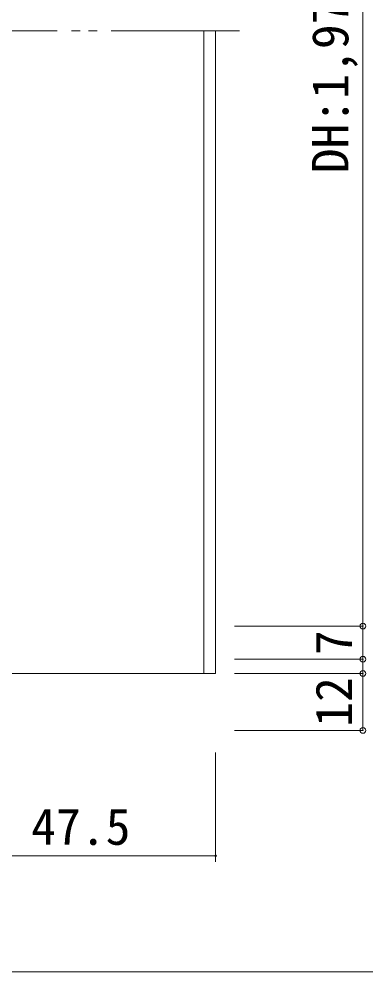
# Model space of a CAD drawing. Units: millimetres on the paper, enlarged 10 times, with parts at other scales. Extents: x -2000 to 2000, y -1385 to 1385.
# Drawn here: x -683 to -440, y -68 to 602 of the extents above; entities that cross this region are included whole.
import ezdxf
from ezdxf.enums import TextEntityAlignment as Align

# ---------------------------------------------------------------- set-up
doc = ezdxf.new("R2010")
doc.units = ezdxf.units.MM
doc.header["$LTSCALE"] = 10
doc.header["$PDMODE"] = 32
doc.header["$PDSIZE"] = 4
doc.linetypes.add('DOUBLE_CHAIN2', pattern=[12.8, 9, -1, 0.6, -0.6, 0.6, -1])
for name, color, linetype, lineweight in [('1-0_H-SYM', 7, 'Continuous', 20), ('1-1_0', 7, 'Continuous', 20), ('2-0_18', 7, 'Continuous', 18)]:
    doc.layers.add(name, color=color, linetype=linetype, lineweight=lineweight)
doc.styles.add('ＭＳ ゴシック', font='')
doc.styles.get('ＭＳ ゴシック').set_extended_font_data('MS Gothic')

msp = doc.modelspace()

# ---------------------------------------------------------------- linework, layer by layer
at = {"layer": '1-0_H-SYM'}
msp.add_line((380, -67.5), (-1950, -67.5), dxfattribs=at)
msp.add_line((380, -67.5), (-1950, -67.5), dxfattribs=at)
msp.add_lwpolyline([(380, -67.5), (-1950, -67.5), (-1950, 1335)], dxfattribs=at)
msp.add_lwpolyline([(380, -67.5), (-1950, -67.5), (-1950, 1335)], dxfattribs=at)
at = {"layer": '1-1_0'}
msp.add_lwpolyline([(380, -67.5), (-1950, -67.5), (-1950, 1335)], dxfattribs=at)
at = {"layer": '2-0_18', "color": 4, "lineweight": 9}
for p, q in [((-441.64, 175.62), (-441.64, 939.44)), ((-441.64, 175.62), (-531.78, 175.62)), ((-441.64, 175.62), (-441.64, 152.29)), ((-441.64, 152.29), (-531.78, 152.29)), ((-441.64, 152.29), (-441.64, 142.29)), ((-441.64, 142.29), (-531.78, 142.29)), ((-441.64, 142.29), (-441.64, 102.29)), ((-441.64, 102.29), (-531.78, 102.29)), ((-545.11, 86.86), (-545.11, 9.98)), ((-703.44, 14.15), (-545.11, 14.15))]:
    msp.add_line(p, q, dxfattribs=at)
at = {"layer": '2-0_18', "linetype": 'DOUBLE_CHAIN2', "lineweight": 20}
msp.add_line((-528.44, 593.96), (-1135.11, 593.96), dxfattribs=at)
at = {"layer": '2-0_18', "lineweight": 20}
for p, q in [((-553.44, 593.96), (-553.44, 142.29)), ((-545.11, 593.96), (-545.11, 142.29)), ((-545.11, 142.29), (-1118.44, 142.29)), ((-703.44, 142.29), (-545.11, 142.29))]:
    msp.add_line(p, q, dxfattribs=at)
at = {"layer": '2-0_18', "color": 4, "lineweight": 9}
for start, end in [(0, 180), (180, 0)]:
    msp.add_arc((-545.11, 14.15), 0.521, start, end, dxfattribs=at)
at = {"layer": '2-0_18', "color": 4}
for p in [(-441.64, 175.62), (-441.64, 152.29), (-441.64, 142.29), (-441.64, 102.29)]:
    msp.add_point(p, dxfattribs=at)

# ---------------------------------------------------------------- texts
at = {"layer": '2-0_18', "style": 'ＭＳ ゴシック'}
for s, p in [('DH:1,970', (-444.14, 493.87)), ('7', (-441.64, 155.21)), ('12', (-441.64, 104.79))]:
    msp.add_text(s, height=25.66, rotation=90, dxfattribs=at).set_placement(p, align=Align.BOTTOM_LEFT)
msp.add_text('47.5', height=25.66, dxfattribs=at).set_placement((-674.79, 14.15), align=Align.BOTTOM_LEFT)

doc.saveas('drawing.dxf')
